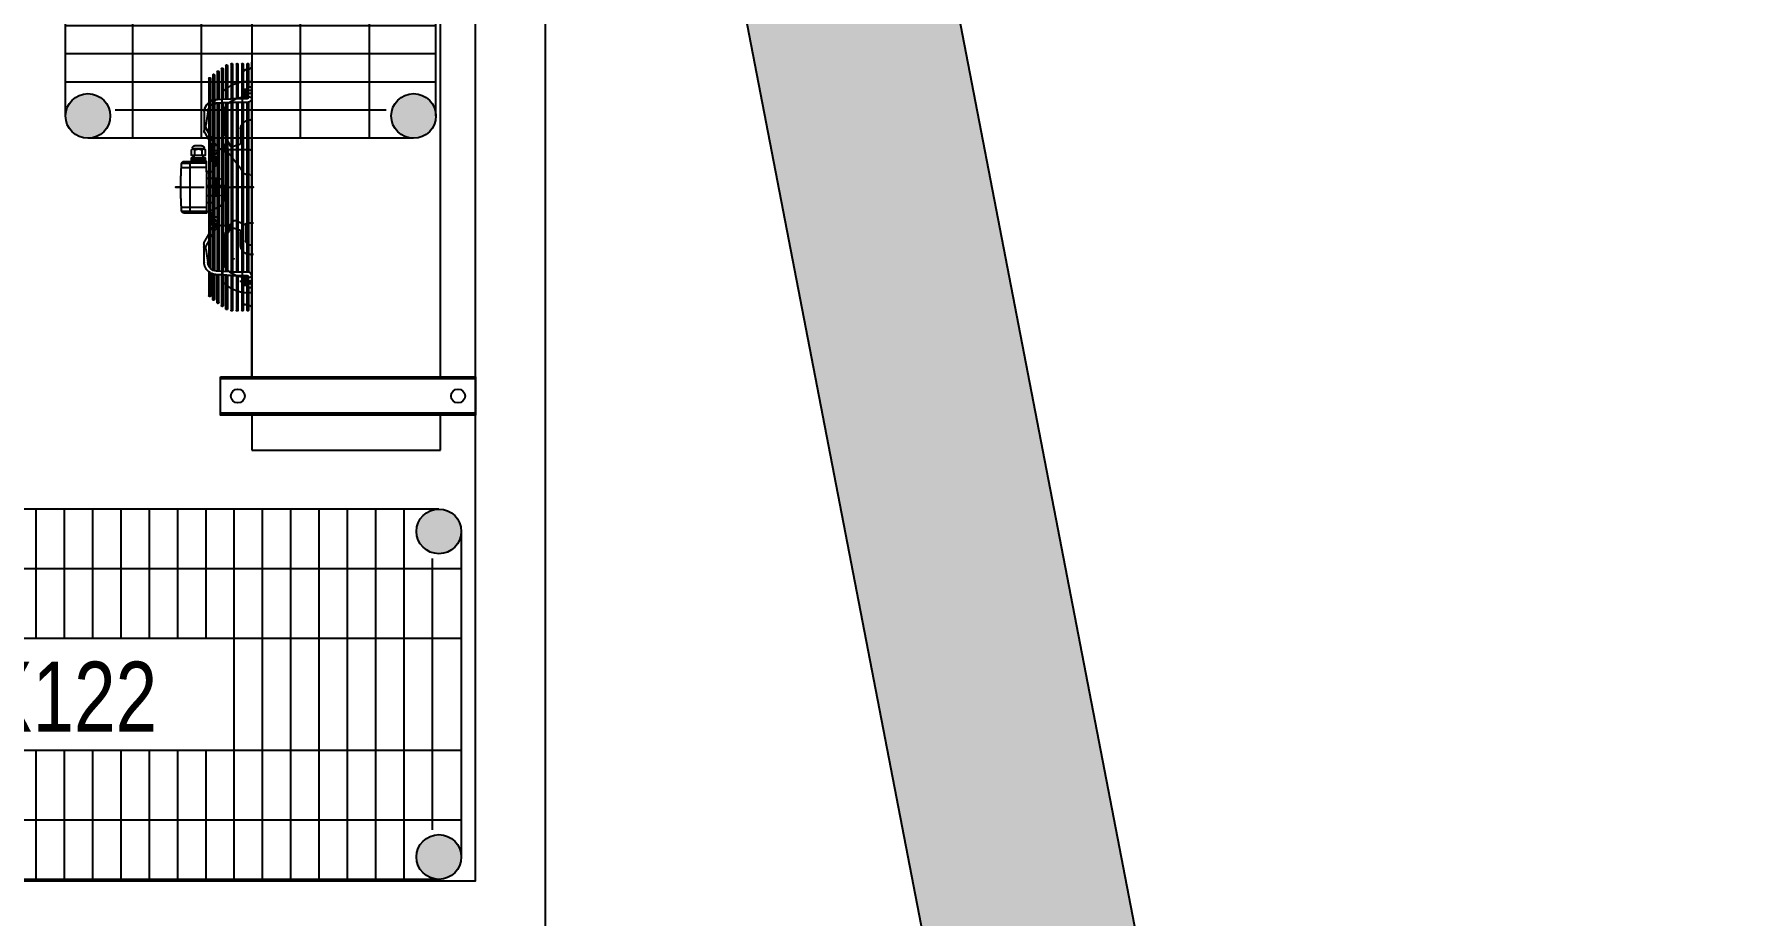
# Model space of a CAD drawing. Header units: millimetres. Extents: x -29311 to -3405, y 28913 to 42880.
# Drawn here: x -23422.9 to -23177.3, y 40024.5 to 40150.7 of the extents above; entities that cross this region are included whole.
import ezdxf

# ---------------------------------------------------------------- set-up
doc = ezdxf.new("R2010")
doc.units = ezdxf.units.MM
for name, color, linetype in [('A-BA', 1, 'Continuous'), ('Kıtc-002 Çizgi', 7, 'Continuous'), ('Kıtc-034 Soğuk Oda', 1, 'Continuous')]:
    doc.layers.add(name, color=color, linetype=linetype)
for name, color, linetype, lineweight in [('continious2', 253, 'Continuous', 25), ('s-depo', 140, 'Continuous', 25), ('tarama-betonarme', 252, 'Continuous', 13)]:
    doc.layers.add(name, color=color, linetype=linetype, lineweight=lineweight)
doc.styles.add('style1', font='turkce.shx', dxfattribs={"height": 100})

# ---------------------------------------------------------------- blocks, each defined once
blk = doc.blocks.new('A$C50763B7D')
at = {"layer": 'Kıtc-034 Soğuk Oda'}
for p, q in [((109.81, 42.91), (109.81, 6.41)), ((114.69, 42.91), (114.69, 6.41)), ((109.5, 37.91), (10.5, 37.91)), ((120, 37.91), (115, 37.91)), ((120, 37.91), (115, 37.91)), ((120, 10.91), (120, 37.91)), ((10.5, 10.91), (109.5, 10.91)), ((64.77, 10.43), (68.13, 10.43)), ((64.77, 10.21), (68.25, 10.21)), ((68.9, 10.24), (68.9, 10.91)), ((69.55, 10.21), (69.71, 10.21)), ((69.71, 10.24), (69.71, 7.96)), ((70.2, 10.43), (94.52, 10.43)), ((70.21, 10.21), (94.49, 10.21)), ((70.23, 10.24), (70.23, 7.98)), ((80.53, 10.07), (80.55, 10.03)), ((87.17, 8.72), (87.76, 10.03)), ((94.49, 7.98), (94.49, 10.24)), ((95.01, 7.96), (95.01, 10.24)), ((95.01, 10.21), (95.18, 10.21)), ((95.15, 10.91), (96.46, 10.91)), ((95.48, 10.39), (95.48, 10.24)), ((96.1, 9.77), (96.1, 10.09)), ((109.5, 10.91), (99.84, 10.91)), ((115, 10.91), (120, 10.91)), ((64.77, 9.67), (69.71, 9.67)), ((64.77, 9.45), (69.71, 9.45)), ((64.77, 8.91), (69.71, 8.91)), ((64.77, 8.69), (69.71, 8.69)), ((64.77, 7.93), (69.71, 7.93)), ((64.98, 7.42), (69.74, 7.42)), ((69.83, 5.81), (69.72, 7.75)), ((70.23, 9.67), (94.49, 9.67)), ((70.23, 9.45), (94.49, 9.45)), ((70.23, 8.91), (94.49, 8.91)), ((70.23, 8.69), (94.49, 8.69)), ((70.23, 8.15), (94.49, 8.15)), ((70.23, 7.93), (94.49, 7.93)), ((70.26, 7.42), (94.46, 7.42)), ((74.03, 9.29), (75.97, 9.29)), ((76.53, 7.91), (75.33, 7.28)), ((76.26, 9.17), (76.6, 8.07)), ((77.84, 7.54), (87.76, 7.54)), ((87.4, 8.05), (89.16, 7.11)), ((87.76, 7.84), (89.11, 7.02)), ((90.7, 9.29), (88.76, 9.29)), ((94.48, 7.77), (94.37, 5.85)), ((95.83, 9.2), (95.83, 9.72)), ((64.98, 7.19), (69.75, 7.19)), ((65.41, 6.57), (69.79, 6.57)), ((65.85, 6.17), (69.81, 6.17)), ((65.85, 5.95), (69.83, 5.95)), ((66.29, 5.54), (94.32, 5.54)), ((66.29, 5.32), (94.23, 5.32)), ((66.81, 4.99), (93.99, 4.99)), ((70.27, 7.19), (94.45, 7.19)), ((70.29, 6.79), (94.43, 6.79)), ((70.31, 6.57), (94.41, 6.57)), ((70.33, 6.17), (94.39, 6.17)), ((70.34, 5.95), (94.38, 5.95)), ((74.55, 7.11), (71.07, 7.11)), ((74.6, 4.16), (76.53, 5.28)), ((77.03, 7.17), (76.89, 7.17)), ((76.89, 6.85), (76.89, 6.51)), ((77.6, 5.72), (77.16, 6.12)), ((78.08, 6.17), (78.08, 4.7)), ((78.24, 6.13), (78.24, 5.4)), ((78.29, 5.14), (78.5, 5.14)), ((78.31, 6.2), (78.9, 6.2)), ((78.97, 6.13), (78.97, 5.4)), ((81.11, 5.4), (81.11, 4.44)), ((84.58, 5.4), (86.17, 5.4)), ((86.23, 5.14), (86.44, 5.14)), ((86.44, 5.14), (86.44, 4.84)), ((86.44, 5.14), (86.87, 5.14)), ((86.65, 6.17), (86.65, 4.7)), ((87.57, 6.12), (87.13, 5.72)), ((87.84, 5.32), (87.32, 5.32)), ((87.6, 6.12), (87.6, 5.84)), ((93.65, 7.11), (90.18, 7.11)), ((66.81, 4.77), (93.69, 4.77)), ((71.56, 4.61), (73.49, 4.33)), ((76.74, 4.06), (76.89, 4.06)), ((77.04, 3.77), (77.78, 3.77)), ((78.15, 3.99), (77.78, 3.99)), ((78.15, 3.92), (77.78, 3.92)), ((78.15, 2.51), (77.78, 2.51)), ((91.23, 4.33), (93.16, 4.61)), ((76.74, 2.4), (76.89, 2.4)), ((86.06, 2.07), (78.67, 2.07)), ((78.94, 0.94), (78.94, 2)), ((79.53, 0.89), (79.53, 2)), ((85.2, 0.89), (85.2, 2)), ((85.79, 0.94), (85.79, 2))]:
    blk.add_line(p, q, dxfattribs=at)
for points in [[(109.5, 6.41), (109.5, 42.91), (115, 42.91), (115, 6.41)], [(96.46, 10.39), (96.49, 10.39), (96.49, 10.24), (96.18, 10.24), (95.48, 10.24), (95.15, 10.24), (95.15, 10.39), (95.48, 10.39), (96.18, 10.39), (96.18, 10.24)], [(70.35, 5.85), (70.24, 7.77)], [(73.96, 4.37), (76.39, 5.77)], [(77.41, 5.32), (76.48, 5.32)], [(86.23, 5.14), (86.23, 4.84), (86.44, 4.84), (86.87, 4.84), (86.87, 5.14), (87.08, 5.14), (87.21, 5.14), (87.21, 5.21), (86.17, 5.21), (86.1, 5.21), (86.1, 5.14)], [(77.04, 2.23), (77.78, 2.23), (77.78, 4.28), (77.04, 4.28), (76.91, 4.13), (76.89, 4.1), (76.89, 2.4), (76.91, 2.38)]]:
    blk.add_lwpolyline(points, close=True, dxfattribs=at)
for points in [[(64.84, 10.91), (97.84, 10.91), (96.04, 10.91), (96.04, 10.76), (96.04, 10.24)], [(69.25, 10.39), (69.25, 10.24), (68.55, 10.24), (68.24, 10.24), (68.24, 10.39), (68.27, 10.39), (68.55, 10.39)], [(68.55, 10.24), (68.55, 10.39), (69.25, 10.39), (69.57, 10.39), (69.57, 10.24), (69.25, 10.24)], [(82.36, 4.44), (82.36, 11.13), (82.36, 7.87)], [(95.83, 10.91), (95.83, 10.24), (95.83, 10.55)], [(96.48, 10.21), (97.84, 10.21), (99.27, 10.21), (99.95, 10.21)], [(96.6, 10.43), (97.84, 10.43), (99.27, 10.43), (99.95, 10.43)], [(68.34, 9.77), (68.34, 9.77), (68.42, 9.72), (69.37, 9.72), (69.45, 9.77), (69.45, 9.77)], [(76.15, 6.85), (76.89, 7.28), (76.89, 7.54), (76.97, 7.54), (77.45, 7.54)], [(95.01, 9.67), (97.84, 9.67), (99.27, 9.67), (99.95, 9.67)], [(95.01, 9.45), (97.97, 9.45), (99.15, 9.45), (99.96, 9.45)], [(95.01, 8.91), (97.97, 8.91), (99.15, 8.91), (99.96, 8.91)], [(95.01, 8.69), (97.97, 8.69), (99.15, 8.69), (99.96, 8.69)], [(95.01, 7.93), (97.89, 7.93), (99.22, 7.93), (99.96, 7.93)], [(76.69, 6.66), (76.69, 6.66), (76.59, 6.77)], [(76.89, 7.28), (76.89, 7.17), (76.89, 7.05)], [(78.56, 5.32), (77.41, 5.32), (77.41, 5.21), (77.52, 5.21), (78.56, 5.21), (78.63, 5.21), (78.63, 5.14), (78.5, 5.14), (78.5, 4.84), (78.29, 4.84), (77.86, 4.84), (77.65, 4.84), (77.65, 5.14), (77.52, 5.14), (77.52, 5.21)], [(77.65, 5.14), (77.86, 5.14), (77.86, 4.84)], [(77.86, 5.14), (78.29, 5.14), (78.29, 4.84)], [(80.15, 5.4), (81.11, 5.4), (83.62, 5.4), (83.62, 4.44)], [(81.29, 6.17), (81.29, 5.84), (83.44, 5.84)], [(83.62, 5.4), (84.58, 5.4), (84.58, 4.44)], [(87.53, 5.4), (86.17, 5.4), (86.17, 5.32)], [(87.21, 5.21), (87.32, 5.21), (87.32, 5.32), (86.17, 5.32), (86.17, 5.21)], [(86.87, 4.84), (87.08, 4.84), (87.08, 5.14)], [(87.84, 5.84), (87.6, 5.84), (87.6, 5.47)], [(98.88, 6.17), (97.96, 6.17), (94.91, 6.17)], [(94.93, 6.57), (97.89, 6.57), (99.22, 6.57), (99.32, 6.57)], [(76.45, 3.77), (76.45, 3.59), (76.45, 2.88), (76.45, 2.7)], [(77.78, 2.59), (78.15, 2.59), (78.15, 2.7), (78.15, 2.83), (78.15, 2.88)], [(78.15, 2.83), (78.15, 4.06), (78.15, 4.24), (78.52, 4.24), (78.52, 4.18), (78.67, 4.18), (78.67, 4.06), (78.67, 3.97)], [(78.67, 4.06), (78.67, 2.88), (78.67, 2.33), (78.52, 2.33), (78.52, 2.88), (78.52, 4.06), (78.52, 4.18), (78.33, 4.18), (78.33, 4.06), (78.33, 2.88), (78.33, 2.33), (78.52, 2.33), (78.52, 2.27), (78.15, 2.27), (78.15, 2.51), (78.15, 2.59)], [(80.15, 4.44), (78.89, 4.44), (78.67, 4.44), (78.67, 4.18)], [(78.94, 4.36), (78.94, 4.06), (78.94, 2.88), (78.94, 2.14)], [(79.53, 4.36), (79.53, 4.06), (79.53, 2.88), (79.53, 2.14)], [(82.36, 0.74), (82.36, 0.74), (82.36, 0), (82.36, 2.88), (82.36, 4.06)], [(85.2, 2.14), (85.2, 2.88), (85.2, 4.06), (85.2, 4.36)], [(85.79, 2.14), (85.79, 2.88), (85.79, 4.06), (85.79, 4.36)], [(94.48, 4.77), (97.39, 4.77), (97.92, 4.77)]]:
    blk.add_lwpolyline(points, dxfattribs=at)
for centre in [(112.25, 40.41), (112.25, 8.91)]:
    blk.add_circle(centre, 1, dxfattribs=at)
at = {"layer": 'Kıtc-034 Soğuk Oda', "extrusion": (0, 0, -1)}
for centre, major_axis, start_param, end_param in [((64.76, 10.32), (0.0784, 0.0784), 2.28207, 5.615726), ((71.43, 10.15), (2.98, 2.98), 3.92838, 4.108501), ((71.43, 10.16), (-2.98, 2.98), 5.227591, 5.496398), ((68.9, 10.88), (0.588, 0.588), 2.016358, 2.696031), ((73.49, 10.15), (-2.87, 2.87), 5.521224, 5.686505), ((69.57, 10.24), (0.105, 0.105), -0.785398, 0.785398), ((74.3, 10.77), (1.13, 1.13), 3.948976, 4.010228), ((74.31, 10.77), (1.14, 1.14), 3.870027, 3.949132), ((74.31, 10.77), (1.14, 1.14), 3.790829, 3.869934), ((74.3, 10.77), (-1.13, 1.13), 5.282246, 5.361781), ((74.3, 10.77), (1.13, 1.13), 3.631825, 3.711355), ((74.27, 10.76), (1.11, 1.11), 3.55119, 3.631986), ((74.27, 10.76), (1.11, 1.11), 3.470306, 3.551091), ((74.22, 10.74), (-1.07, 1.07), 4.958464, 5.041272), ((74.22, 10.74), (-1.07, 1.07), 4.875566, 4.958358), ((74.16, 10.7), (1.02, 1.02), 3.219535, 3.304955), ((80.73, 9.73), (0.246, 0.246), 4.136819, 4.974188), ((80.98, 10.33), (0.366, 0.366), 3.403392, 4.565502), ((83.82, 8.23), (-2.87, 2.87), 6.136299, 6.220702), ((90.48, 10.89), (-2.14, 2.14), 5.234627, 5.576836), ((89.98, 10.52), (0.345, 0.345), 2.28971, 2.356167), ((89.98, 10.53), (0.349, 0.349), 2.223781, 2.289656), ((89.98, 10.55), (-0.367, 0.367), 3.667791, 3.795034), ((89.98, 10.55), (-0.367, 0.367), 3.540012, 3.667402), ((89.94, 10.63), (0.428, 0.428), 1.855236, 1.969777), ((89.94, 10.63), (-0.427, 0.427), 3.31102, 3.425748), ((89.86, 10.75), (-0.526, 0.526), 3.211862, 3.311404), ((89.73, 10.87), (0.653, 0.653), 1.36938, 1.455395), ((89.56, 10.98), (-0.799, 0.799), 2.865237, 2.940337), ((89.56, 10.98), (-0.798, 0.798), 2.790005, 2.865158), ((89.38, 11.07), (0.943, 0.943), 1.152122, 1.21932), ((89.38, 11.07), (-0.942, 0.942), 2.655634, 2.722861), ((89.21, 11.12), (-1.07, 1.07), 2.593806, 2.655716), ((89.21, 11.12), (1.07, 1.07), 0.961039, 1.022965), ((89.09, 11.14), (1.15, 1.15), 0.92968, 0.961107), ((90.57, 10.7), (1.02, 1.02), 1.407434, 1.492854), ((90.51, 10.74), (-1.07, 1.07), 2.895624, 2.978416), ((90.46, 10.76), (-1.11, 1.11), 2.6512, 2.731996), ((90.43, 10.77), (-1.13, 1.13), 2.57183, 2.65136), ((90.46, 10.78), (1.11, 1.11), 0.560797, 0.604414), ((90.43, 10.77), (-1.13, 1.13), 2.492201, 2.571736), ((90.43, 10.77), (-1.13, 1.13), 2.17505, 2.254579), ((90.41, 10.77), (-1.14, 1.14), 2.413251, 2.492356), ((90.43, 10.77), (-1.13, 1.13), 2.254674, 2.334209), ((90.41, 10.77), (1.14, 1.14), 0.763257, 0.842362), ((95.15, 10.24), (-0.471, 0.471), 5.497787, 7.068583), ((95.15, 10.24), (-0.105, 0.105), 5.497787, 7.068583), ((91.23, 10.16), (-2.87, 2.87), 2.424874, 2.632429), ((91.23, 10.15), (2.87, 2.87), 0.596681, 0.761961), ((95.83, 10.88), (0.588, 0.588), 2.016358, 2.696031), ((96.24, 10.27), (-0.16, 0.16), 3.26588, 4.588102), ((93.3, 10.27), (2.98, 2.98), 0.786787, 1.055595), ((93.3, 10.25), (2.98, 2.98), 0.629818, 0.784009), ((99.97, 10.32), (-0.0784, 0.0784), 0.667459, 4.001115), ((99.97, 10.32), (-0.0784, 0.0784), 0.667459, 4.001115), ((64.77, 9.56), (0.0784, 0.0784), 2.332894, 5.499349), ((64.77, 8.8), (0.0784, 0.0784), 2.356194, 5.491932), ((64.98, 7.3), (0.0784, 0.0784), 2.356194, 5.488886), ((72.1, 10.35), (-3.47, 3.47), 4.983572, 5.225693), ((73.35, 11.06), (4.49, 4.49), 3.207953, 3.412361), ((68.9, 10.56), (0.588, 0.588), 2.016358, 2.696031), ((73.49, 10.16), (-2.87, 2.87), 5.221553, 5.413941), ((73.44, 10.12), (2.83, 2.83), 3.370857, 3.65722), ((73.41, 7.96), (-2.61, 2.61), 5.441178, 5.497787), ((72.43, 9.46), (1.97, 1.97), 2.978844, 3.377803), ((73.93, 7.98), (2.61, 2.61), 3.870567, 3.926991), ((74.16, 10.7), (1.02, 1.02), 3.134018, 3.219418), ((74.11, 10.64), (-0.967, 0.967), 4.616626, 4.705019), ((74.11, 10.65), (-0.968, 0.968), 4.528126, 4.616496), ((74.07, 10.59), (0.921, 0.921), 2.86617, 2.957557), ((74.07, 10.59), (-0.921, 0.921), 4.345459, 4.436822), ((74.05, 10.54), (-0.883, 0.883), 4.251721, 4.345708), ((74.05, 10.54), (-0.884, 0.884), 4.157598, 4.251565), ((74.04, 10.51), (0.859, 0.859), 2.491304, 2.587069), ((74.04, 10.51), (0.859, 0.859), 2.395385, 2.491139), ((74.04, 10.51), (-0.858, 0.858), 3.952882, 3.966324), ((74.04, 10.5), (-0.855, 0.855), 3.939409, 3.952881), ((75.97, 8.74), (0.393, 0.393), -0.785569, -0.696436), ((75.97, 8.77), (0.37, 0.37), -0.6968, -0.603944), ((75.98, 8.83), (-0.327, 0.327), 0.966415, 1.067225), ((76.15, 9.13), (-0.0806, 0.0806), 1.682012, 1.938797), ((76.42, 8.13), (-0.172, 0.172), 3.277271, 3.446371), ((76.46, 8.07), (0.12, 0.12), 1.492676, 1.707939), ((76.5, 8.03), (-0.0831, 0.0831), 2.789433, 3.064318), ((76.52, 8.02), (-0.0699, 0.0699), 1.793315, 2.101643), ((97.47, -15.42), (21.54, 21.54), -1.520739, -1.502463), ((97.47, -15.42), (-21.54, 21.54), 0.068333, 0.190136), ((97.47, -15.42), (21.36, 21.36), -1.509801, -1.49258), ((88.23, 8.03), (0.0831, 0.0831), 3.218868, 3.493753), ((88.27, 8.07), (-0.12, 0.12), 4.575246, 4.790509), ((88.31, 8.13), (0.172, 0.172), 2.836814, 3.005914), ((88.58, 9.13), (0.0806, 0.0806), 4.344388, 4.601173), ((88.69, 8.98), (0.212, 0.212), -1.314397, -1.17995), ((88.72, 8.91), (-0.272, 0.272), 0.390073, 0.504141), ((88.75, 8.83), (-0.327, 0.327), 0.503572, 0.604381), ((88.76, 8.77), (-0.37, 0.37), 0.603944, 0.6968), ((88.76, 8.74), (-0.393, 0.393), 0.696436, 0.785569), ((90.68, 10.5), (0.855, 0.855), 2.330304, 2.343777), ((90.68, 10.51), (0.858, 0.858), 2.316861, 2.330304), ((90.68, 10.51), (0.859, 0.859), 2.22125, 2.317004), ((90.68, 10.51), (-0.859, 0.859), 3.696116, 3.791881), ((90.68, 10.54), (0.884, 0.884), 2.03162, 2.125588), ((90.68, 10.54), (0.883, 0.883), 1.937478, 2.031464), ((90.65, 10.59), (-0.921, 0.921), 3.417159, 3.508523), ((90.65, 10.59), (-0.921, 0.921), 3.325628, 3.417016), ((90.62, 10.65), (-0.968, 0.968), 3.237486, 3.325855), ((90.62, 10.64), (-0.967, 0.967), 3.148963, 3.237356), ((90.57, 10.7), (-1.02, 1.02), 3.063768, 3.149167), ((92.61, 8.38), (0.0185, 0.0185), 1.908335, 2.147272), ((92.29, 9.46), (1.97, 1.97), 1.334586, 1.733545), ((90.79, 7.98), (2.61, 2.61), 0.785398, 0.841822), ((91.28, 10.12), (-2.83, 2.83), 2.625965, 2.912328), ((91.31, 7.96), (-2.61, 2.61), 2.356194, 2.412803), ((91.37, 11.17), (4.49, 4.49), 1.300028, 1.504436), ((92.63, 10.46), (-3.47, 3.47), 2.628289, 2.870409), ((99.96, 9.56), (-0.0784, 0.0784), 0.783836, 3.950291), ((99.96, 9.56), (-0.0784, 0.0784), 0.783836, 3.950291), ((99.96, 8.8), (-0.0784, 0.0784), 0.791253, 3.926991), ((65.85, 6.06), (0.0784, 0.0784), 2.356194, 5.4852), ((66.29, 5.43), (-0.0784, 0.0784), 3.926991, 7.059683), ((66.81, 4.88), (0.0784, 0.0784), 2.356194, 5.488886), ((68.88, 7.15), (0.291, 0.291), 2.976831, 3.204299), ((69.01, 7.32), (-0.438, 0.438), 4.376802, 4.549659), ((69.12, 7.55), (-0.618, 0.618), 4.2409, 4.378345), ((69.2, 7.79), (-0.8, 0.8), 4.126239, 4.241941), ((69.24, 8), (-0.949, 0.949), 4.023733, 4.126968), ((69.25, 8.12), (1.03, 1.03), 2.355937, 2.4535), ((71.67, 5.93), (1.31, 1.31), 3.863573, 3.961121), ((71.02, 7.46), (-0.247, 0.247), 4.246511, 4.382716), ((71.05, 7.55), (-0.311, 0.311), 4.130748, 4.247402), ((71.06, 7.62), (0.363, 0.363), 2.455386, 2.560603), ((71.07, 7.66), (0.392, 0.392), 2.355954, 2.455906), ((74.55, 9.19), (1.47, 1.47), 2.252156, 2.356467), ((74.57, 9.02), (1.35, 1.35), 2.142449, 2.252751), ((74.63, 8.73), (1.14, 1.14), 2.019794, 2.143207), ((74.75, 8.39), (-0.887, 0.887), 3.445587, 3.591648), ((97.47, -15.42), (21.54, 21.54), -1.540426, -1.526856), ((97.47, -15.42), (-21.44, 21.44), 0.03037, 0.039464), ((97.47, -15.42), (21.54, 21.54), -1.526856, -1.520739), ((97.47, -15.42), (21.44, 21.44), -1.531333, -1.518473), ((77.21, 7.48), (0.261, 0.261), 1.631792, 1.756742), ((78.39, 6.51), (-0.784, 0.784), 4.148479, 4.712389), ((78.31, 6.13), (0.0523, 0.0523), 3.926991, 5.497787), ((78.67, 5.8), (0.145, 0.145), 4.05082, 4.1132), ((78.67, 5.8), (0.145, 0.145), 3.988386, 4.050774), ((78.67, 5.8), (-0.148, 0.148), 5.497809, 5.559256), ((78.67, 5.8), (-0.148, 0.148), 5.436318, 5.497765), ((78.67, 5.8), (-0.145, 0.145), 5.374004, 5.436392), ((78.67, 5.8), (-0.145, 0.145), 5.311578, 5.373958), ((78.64, 5.81), (-0.121, 0.121), 5.814379, 5.884605), ((78.65, 5.8), (-0.135, 0.135), 5.74923, 5.814474), ((78.65, 5.8), (0.135, 0.135), 4.11312, 4.178381), ((78.65, 5.8), (-0.135, 0.135), 5.246397, 5.311658), ((78.65, 5.8), (0.135, 0.135), 3.610304, 3.675548), ((78.64, 5.79), (0.121, 0.121), 3.540173, 3.610399), ((78.64, 5.79), (0.121, 0.121), 3.469912, 3.540108), ((78.6, 5.77), (-0.088, 0.088), 4.798861, 4.885993), ((78.6, 5.83), (-0.0881, 0.0881), 6.196838, 6.283889), ((78.6, 5.77), (-0.0881, 0.0881), 4.711685, 4.798736), ((78.57, 5.86), (0.0616, 0.0616), -1.373074, -1.26208), ((78.57, 5.74), (0.0616, 0.0616), 2.832876, 2.94387), ((78.57, 5.86), (-0.0617, 0.0617), 0.308973, 0.419829), ((78.57, 5.74), (0.0617, 0.0617), 2.721763, 2.832619), ((78.57, 5.87), (0.0544, 0.0544), -1.151459, -1.030649), ((78.57, 5.73), (0.0544, 0.0544), 2.601445, 2.722255), ((78.57, 5.87), (-0.0545, 0.0545), 0.540479, 0.661187), ((78.57, 5.73), (-0.0545, 0.0545), 4.051202, 4.17191), ((78.57, 5.87), (0.052, 0.052), -0.910198, -0.785581), ((78.57, 5.73), (0.052, 0.052), 2.356377, 2.480994), ((78.57, 5.87), (-0.052, 0.052), 0.785581, 0.910198), ((78.57, 5.73), (-0.052, 0.052), 3.802191, 3.926808), ((78.57, 5.87), (-0.0545, 0.0545), 0.909609, 1.030317), ((78.57, 5.73), (0.0545, 0.0545), 2.111276, 2.231984), ((78.57, 5.87), (-0.0544, 0.0544), 1.030649, 1.151459), ((78.56, 5.86), (0.0617, 0.0617), -0.419829, -0.308973), ((78.57, 5.73), (0.0544, 0.0544), 1.990134, 2.110944), ((78.56, 5.74), (-0.0617, 0.0617), 3.450566, 3.561422), ((78.56, 5.86), (-0.0616, 0.0616), 1.26208, 1.373074), ((78.56, 5.74), (0.0616, 0.0616), 1.768519, 1.879513), ((78.55, 5.85), (-0.0732, 0.0732), 1.372713, 1.471378), ((78.55, 5.75), (0.0732, 0.0732), 1.670215, 1.768879), ((78.55, 5.85), (0.0731, 0.0731), -0.099237, -0.000455), ((78.54, 5.83), (0.0881, 0.0881), -0.000704, 0.086347), ((78.54, 5.83), (0.088, 0.088), 0.086472, 0.173604), ((78.54, 5.77), (0.088, 0.088), 1.397192, 1.484325), ((78.52, 5.78), (-0.105, 0.105), 2.890724, 2.968161), ((78.5, 5.81), (0.121, 0.121), 0.328319, 0.398515), ((78.5, 5.79), (0.121, 0.121), 1.172281, 1.242477), ((78.52, 5.78), (-0.105, 0.105), 2.81315, 2.890637), ((78.5, 5.81), (-0.121, 0.121), 1.969377, 2.039603), ((78.48, 5.8), (0.135, 0.135), 0.468711, 0.533956), ((78.48, 5.8), (-0.135, 0.135), 2.607637, 2.672882), ((78.5, 5.79), (-0.121, 0.121), 2.672786, 2.743012), ((78.48, 5.8), (0.135, 0.135), 0.534008, 0.599269), ((78.47, 5.8), (-0.145, 0.145), 2.169985, 2.232365), ((78.47, 5.8), (-0.145, 0.145), 2.232411, 2.294799), ((78.46, 5.8), (-0.148, 0.148), 2.294726, 2.356173), ((78.46, 5.8), (0.148, 0.148), 0.78542, 0.846867), ((78.47, 5.8), (0.145, 0.145), 0.846794, 0.909182), ((78.47, 5.8), (0.145, 0.145), 0.909227, 0.971608), ((78.48, 5.8), (0.135, 0.135), 0.971527, 1.036789), ((78.9, 6.13), (-0.0523, 0.0523), 0.785398, 2.356194), ((80.66, 7.02), (-1.33, 1.33), 4.483365, 4.963871), ((81.18, 6.17), (-0.0784, 0.0784), 5.887583, 8.249584), ((83.55, 6.17), (-0.0784, 0.0784), 5.887583, 8.249584), ((70.56, -1.01), (11.55, 11.55), 0.351241, 0.445856), ((86.34, 6.51), (0.784, 0.784), 1.570796, 2.134707), ((87.53, 5.47), (0.0523, 0.0523), 0.785398, 2.356194), ((87.84, 3.99), (1.31, 1.31), -0.785398, -0.513045), ((87.84, 3.99), (0.941, 0.941), -0.785398, -0.513045), ((90.1, 8.73), (-1.14, 1.14), 4.139979, 4.263391), ((90.16, 9.02), (-1.35, 1.35), 4.030434, 4.140737), ((90.18, 9.19), (-1.47, 1.47), 3.926718, 4.031029), ((93.05, 5.93), (0.941, 0.941), 0.846576, 2.268928), ((93.65, 7.66), (-0.392, 0.392), 3.827279, 3.927231), ((93.66, 7.62), (0.363, 0.363), 2.151786, 2.257003), ((93.67, 7.55), (-0.311, 0.311), 3.606579, 3.723234), ((93.7, 7.46), (-0.247, 0.247), 3.471266, 3.607471), ((93.74, 7.38), (0.182, 0.182), 1.734588, 1.901722), ((93.79, 7.32), (-0.126, 0.126), 3.093739, 3.30695), ((93.05, 5.93), (-0.941, 0.941), 2.408818, 2.417373), ((93.05, 5.93), (-1.31, 1.31), 2.322064, 2.419613), ((95.47, 8.23), (-1.03, 1.03), 3.829685, 3.927249), ((95.49, 8.11), (0.949, 0.949), 2.156218, 2.259453), ((95.53, 7.9), (0.8, 0.8), 2.041244, 2.156946), ((95.61, 7.66), (0.618, 0.618), 1.90484, 2.042285), ((99.31, 6.68), (0.0784, 0.0784), -0.794299, 2.356194), ((73.61, 5.66), (-0.941, 0.941), 3.65795, 4.014257), ((76.74, 3.77), (0.209, 0.209), 3.926991, 5.497787), ((76.74, 2.7), (-0.209, 0.209), 3.926991, 5.497787), ((77.19, 2.49), (-0.209, 0.209), 5.137449, 6.544985), ((77.19, 4.02), (0.209, 0.209), 4.06882, 4.287329), ((70.56, -1.01), (11.55, 11.55), 0.463068, 0.469953)]:
    blk.add_ellipse(centre, major_axis=major_axis, ratio=1, start_param=start_param, end_param=end_param, dxfattribs=at)
at = {"layer": 'Kıtc-034 Soğuk Oda'}
for points, weights, knots in [([(99.84, 10.91), (82.34, 10.91), (64.84, 10.91), (65.15, 10.91), (65.36, 10.69), (65.58, 10.47), (65.58, 10.17), (65.58, 9.85), (65.58, 9.54), (82.36, 9.54), (99.15, 9.54), (99.15, 9.85), (99.15, 10.17), (99.15, 10.47), (99.37, 10.69), (99.58, 10.91), (99.89, 10.91), (99.58, 10.91), (99.27, 10.91), (98.56, 10.91), (97.84, 10.91)], [1, 1, 1, 0.923879532511, 1, 0.923879532511, 1, 1, 1, 1, 1, 1, 1, 0.923879532509, 1, 0.923879532509, 1, 1, 1, 1, 1], [0, 0, 0, 1, 1, 1.785398, 1.785398, 2.570796, 2.570796, 3.570796, 3.570796, 4.570796, 4.570796, 5.570796, 5.570796, 6.356194, 6.356194, 7.141593, 7.141593, 8.141593, 8.141593, 9.141593, 9.141593, 9.141593]), ([(68.27, 10.91), (68.53, 10.91), (68.53, 10.65), (68.53, 10.39), (68.27, 10.39), (68.01, 10.39), (68.01, 10.65), (68.01, 10.91), (68.27, 10.91), (68.92, 10.91), (69.57, 10.91), (70.23, 10.91), (70.23, 10.24)], [1, 0.707106781187, 1, 0.707106781187, 1, 0.707106781187, 1, 0.707106781187, 1, 1, 1, 0.707106781188, 1], [0, 0, 0, 1.570796, 1.570796, 3.141593, 3.141593, 4.712389, 4.712389, 6.283185, 6.283185, 7.283185, 7.283185, 8.853982, 8.853982, 8.853982]), ([(68.34, 10.09), (68.28, 10.17), (68.22, 10.24), (68.9, 10.24), (69.57, 10.24), (69.51, 10.17), (69.45, 10.09), (69.31, 9.99), (69.17, 10.09), (69.17, 9.93), (69.17, 9.77), (69.31, 9.66), (69.45, 9.77), (69.45, 9.93), (69.45, 10.09)], [1, 1, 1, 1, 1, 1, 1, 0.789310470487, 1, 1, 1, 0.789310470464, 1, 1, 1], [0, 0, 0, 1, 1, 2, 2, 3, 3, 4.322222, 4.322222, 5.322222, 5.322222, 6.644445, 6.644445, 7.644445, 7.644445, 7.644445]), ([(68.62, 10.09), (68.48, 9.99), (68.34, 10.09), (68.34, 9.93), (68.34, 9.77), (68.48, 9.66), (68.62, 9.77), (68.62, 9.93), (68.62, 10.09)], [1, 0.789310470487, 1, 1, 1, 0.789310470464, 1, 1, 1], [0, 0, 0, 1.322222, 1.322222, 2.322222, 2.322222, 3.644445, 3.644445, 4.644445, 4.644445, 4.644445]), ([(76.97, 7.54), (76.97, 8.96), (76.97, 10.38), (76.97, 10.65), (77.05, 10.91)], [1, 1, 1, 0.986361221501, 1], [0, 0, 0, 1, 1, 1.330695, 1.330695, 1.330695]), ([(87.6, 9.98), (87.67, 10.03), (87.76, 10.03), (88.87, 10.03), (89.98, 10.03)], [1, 0.957755338239, 1, 1, 1], [0, 0, 0, 0.583407, 0.583407, 1.583407, 1.583407, 1.583407]), ([(90.46, 10.3), (90.43, 10.26), (90.41, 10.24), (90.38, 10.21), (90.35, 10.18)], [1, 0.999077269597, 1, 0.998758065832, 1], [0, 0, 0, 0.0859243, 0.0859243, 0.1856114, 0.1856114, 0.1856114]), ([(91.92, 10.19), (91.89, 10.13), (91.86, 10.07), (91.84, 10.02), (91.81, 9.96)], [1, 0.999184332451, 1, 0.999142983122, 1], [0, 0, 0, 0.0807851, 0.0807851, 0.1635928, 0.1635928, 0.1635928]), ([(95.55, 9.77), (95.55, 9.93), (95.55, 10.09), (95.41, 9.99), (95.27, 10.09), (95.27, 9.93), (95.27, 9.77), (95.27, 9.77), (95.27, 9.77), (95.31, 9.75), (95.35, 9.72), (95.83, 9.72), (96.3, 9.72), (96.34, 9.75), (96.38, 9.77), (96.38, 9.77), (96.38, 9.77), (96.38, 9.93), (96.38, 10.09), (96.44, 10.17), (96.5, 10.24), (95.83, 10.24), (95.15, 10.24), (95.21, 10.17), (95.27, 10.09)], [1, 1, 1, 0.789310470487, 1, 1, 1, 1, 1, 1, 1, 1, 1, 1, 1, 1, 1, 1, 1, 1, 1, 1, 1, 1, 1], [0, 0, 0, 1, 1, 2.322222, 2.322222, 3.322222, 3.322222, 4.322222, 4.322222, 5.322222, 5.322222, 6.322222, 6.322222, 7.322222, 7.322222, 8.322222, 8.322222, 9.322222, 9.322222, 10.322222, 10.322222, 11.322222, 11.322222, 12.322222, 12.322222, 12.322222]), ([(96.46, 10.39), (96.2, 10.39), (96.2, 10.65), (96.2, 10.91), (96.46, 10.91), (96.71, 10.91), (96.71, 10.65), (96.71, 10.39), (96.46, 10.39)], [1, 0.707106781187, 1, 0.707106781187, 1, 0.707106781187, 1, 0.707106781187, 1], [0, 0, 0, 1.570796, 1.570796, 3.141593, 3.141593, 4.712389, 4.712389, 6.283185, 6.283185, 6.283185]), ([(64.77, 7.93), (64.7, 7.93), (64.67, 7.98), (64.64, 8.04), (64.67, 8.09), (64.7, 8.15), (64.77, 8.15), (67.24, 8.15), (69.71, 8.15)], [1, 0.865282725606, 1, 0.865282725606, 1, 0.865282725606, 1, 1, 1], [0, 0, 0, 1.050164, 1.050164, 2.100329, 2.100329, 3.150493, 3.150493, 4.150493, 4.150493, 4.150493]), ([(76.11, 9.27), (76.13, 9.27), (76.15, 9.26), (76.17, 9.25), (76.19, 9.24)], [1, 0.998373990694, 1, 0.997741350893, 1], [0, 0, 0, 0.1140684, 0.1140684, 0.2485154, 0.2485154, 0.2485154]), ([(76.19, 9.24), (76.2, 9.23), (76.22, 9.22), (76.23, 9.21), (76.24, 9.2)], [1, 0.996625680555, 1, 0.994705790483, 1], [0, 0, 0, 0.1643464, 0.1643464, 0.3702374, 0.3702374, 0.3702374]), ([(76.61, 8.04), (76.62, 8.03), (76.61, 8.01), (76.61, 8), (76.61, 7.98)], [1, 0.985060682259, 1, 0.98638337132, 1], [0, 0, 0, 0.3461406, 0.3461406, 0.6765663, 0.6765663, 0.6765663]), ([(87.84, 6.51), (87.84, 6.84), (87.84, 7.17), (87.84, 7.36), (87.84, 7.54), (87.8, 7.54), (87.76, 7.54), (87.76, 7.69), (87.76, 7.84), (87.58, 7.94), (87.4, 8.05), (86.98, 8.28), (87.17, 8.72)], [1, 1, 1, 1, 1, 1, 1, 1, 1, 1, 1, 0.730774152892, 1], [0, 0, 0, 1, 1, 2, 2, 3, 3, 4, 4, 5, 5, 6.502682, 6.502682, 6.502682]), ([(88.12, 7.98), (88.12, 8), (88.11, 8.01), (88.11, 8.03), (88.12, 8.04)], [1, 0.986383371331, 1, 0.985060682257, 1], [0, 0, 0, 0.3304257, 0.3304257, 0.6765663, 0.6765663, 0.6765663]), ([(88.12, 8.04), (88.12, 8.06), (88.13, 8.07), (88.3, 8.62), (88.47, 9.17)], [1, 0.988140265059, 1, 1, 1], [0, 0, 0, 0.308328, 0.308328, 1.308328, 1.308328, 1.308328]), ([(89.56, 7.21), (89.48, 7.24), (89.39, 7.28), (88.8, 7.59), (88.2, 7.91)], [1, 0.997334462686, 1, 1, 1], [0, 0, 0, 0.146061, 0.146061, 1.146061, 1.146061, 1.146061]), ([(95, 7.75), (94.95, 6.78), (94.89, 5.81), (94.79, 4.23), (93.21, 4.09), (93.12, 4.08), (93.02, 4.06), (91.66, 4.06), (90.3, 4.06), (89.25, 4.67), (88.2, 5.28)], [1, 1, 1, 0.758325483999, 1, 1, 1, 1, 1, 1, 1], [0, 0, 0, 1, 1, 2.420112, 2.420112, 3.420112, 3.420112, 4.420112, 4.420112, 5.420112, 5.420112, 5.420112]), ([(88.49, 9.2), (88.5, 9.21), (88.51, 9.22), (88.52, 9.23), (88.54, 9.24)], [1, 0.994705790542, 1, 0.996625680555, 1], [0, 0, 0, 0.205891, 0.205891, 0.3702374, 0.3702374, 0.3702374]), ([(92.64, 8.36), (92.63, 8.36), (92.63, 8.36), (92.63, 8.36), (92.62, 8.36)], [1, 0.996106431449, 1, 0.994580852901, 1], [0, 0, 0, 0.1765468, 0.1765468, 0.3848552, 0.3848552, 0.3848552]), ([(94.98, 7.42), (95.9, 7.42), (96.82, 7.42), (98.02, 7.42), (99.22, 7.42), (99.49, 7.42), (99.75, 7.42), (99.86, 7.41), (99.86, 7.3), (99.86, 7.19), (99.75, 7.19), (99.49, 7.19), (99.22, 7.19), (98, 7.19), (96.77, 7.19), (95.87, 7.19), (94.97, 7.19)], [1, 1, 1, 1, 1, 1, 1, 0.710246643459, 1, 0.710246643459, 1, 1, 1, 1, 1, 1, 1], [0, 0, 0, 1, 1, 2, 2, 3, 3, 4.561896, 4.561896, 6.123791, 6.123791, 7.123791, 7.123791, 8.123791, 8.123791, 9.123791, 9.123791, 9.123791]), ([(95.01, 8.15), (96.49, 8.15), (97.97, 8.15), (98.56, 8.15), (99.15, 8.15), (99.56, 8.15), (99.96, 8.15), (100.03, 8.15), (100.06, 8.09), (100.09, 8.04), (100.06, 7.98), (100.03, 7.93), (99.96, 7.93)], [1, 1, 1, 1, 1, 1, 1, 0.865282725601, 1, 0.865282725601, 1, 0.865282725601, 1], [0, 0, 0, 1, 1, 2, 2, 3, 3, 4.050164, 4.050164, 5.100329, 5.100329, 6.150493, 6.150493, 6.150493]), ([(96.38, 9.77), (96.24, 9.66), (96.1, 9.77), (95.83, 9.67), (95.55, 9.77), (95.41, 9.66), (95.27, 9.77)], [1, 0.789310470464, 1, 0.942809041584, 1, 0.789310470464, 1], [0, 0, 0, 1.322222, 1.322222, 2.001896, 2.001896, 3.324118, 3.324118, 3.324118]), ([(65.41, 6.57), (65.35, 6.57), (65.32, 6.63), (65.29, 6.68), (65.32, 6.74), (65.35, 6.79), (65.42, 6.79), (67.6, 6.79), (69.77, 6.79)], [1, 0.865282725606, 1, 0.865282725606, 1, 0.865282725606, 1, 1, 1], [0, 0, 0, 1.050164, 1.050164, 2.100329, 2.100329, 3.150493, 3.150493, 4.150493, 4.150493, 4.150493]), ([(76.15, 6.85), (75.81, 6.66), (75.41, 6.66), (72.33, 6.66), (69.25, 6.66)], [1, 0.966158876657, 1, 1, 1], [0, 0, 0, 0.521795, 0.521795, 1.521795, 1.521795, 1.521795]), ([(69.83, 5.81), (69.93, 4.23), (71.51, 4.09), (69.93, 4.23), (69.83, 5.81)], [1, 0.758325484, 1, 0.758325484, 1], [0, 0, 0, 1.420112, 1.420112, 2.840223, 2.840223, 2.840223]), ([(70.35, 5.86), (70.35, 5.86), (70.35, 5.85), (70.35, 5.86), (70.35, 5.86)], [1, 0.999990851561, 1, 0.999990851561, 1], [0, 0, 0, 0.00855498, 0.00855498, 0.01710995, 0.01710995, 0.01710995]), ([(71.56, 4.61), (70.42, 4.71), (70.35, 5.85), (70.42, 4.71), (71.56, 4.61), (70.42, 4.71), (70.35, 5.85)], [1, 0.757594916385, 1, 0.757594916385, 1, 0.757594916385, 1], [0, 0, 0, 1.422352, 1.422352, 2.844703, 2.844703, 4.267055, 4.267055, 4.267055]), ([(70.87, 7.15), (70.85, 7.16), (70.83, 7.17), (70.81, 7.18), (70.8, 7.2)], [1, 0.996510314401, 1, 0.9943230179, 1], [0, 0, 0, 0.1671339, 0.1671339, 0.3803448, 0.3803448, 0.3803448]), ([(76.89, 6.51), (76.89, 6.29), (77.09, 6.19), (77.12, 6.17), (77.12, 6.12)], [1, 0.859086122937, 1, 0.859086122944, 1], [0, 0, 0, 1.07463, 1.07463, 2.149259, 2.149259, 2.149259]), ([(78.56, 5.4), (78.4, 5.4), (78.24, 5.4), (77.72, 5.4), (77.2, 5.4), (77.12, 5.4), (77.12, 5.47), (77.12, 5.8), (77.12, 6.12)], [1, 1, 1, 1, 1, 0.707106781189, 1, 1, 1], [0, 0, 0, 1, 1, 2, 2, 3.570796, 3.570796, 4.570796, 4.570796, 4.570796]), ([(87.84, 7.17), (82.62, 7.17), (77.41, 7.17), (77.31, 7.1), (77.18, 7.11)], [1, 1, 1, 0.945046122032, 1], [0, 0, 0, 1, 1, 1.666121, 1.666121, 1.666121]), ([(78.48, 5.87), (78.48, 5.88), (78.48, 5.88), (78.48, 5.89), (78.49, 5.89)], [1, 0.999384121458, 1, 0.999249560003, 1], [0, 0, 0, 0.0701964, 0.0701964, 0.1476836, 0.1476836, 0.1476836]), ([(78.49, 5.7), (78.49, 5.7), (78.49, 5.7), (78.48, 5.71), (78.48, 5.71)], [1, 0.999250544547, 1, 0.999249559987, 1], [0, 0, 0, 0.0774364, 0.0774364, 0.1549236, 0.1549236, 0.1549236]), ([(78.49, 5.89), (78.49, 5.9), (78.49, 5.9), (78.5, 5.91), (78.5, 5.91)], [1, 0.999250544548, 1, 0.999051143699, 1], [0, 0, 0, 0.0774364, 0.0774364, 0.1645688, 0.1645688, 0.1645688]), ([(78.51, 5.92), (78.51, 5.92), (78.52, 5.93), (78.52, 5.93), (78.52, 5.93)], [1, 0.998780501517, 1, 0.998783411389, 1], [0, 0, 0, 0.0987824, 0.0987824, 0.1974469, 0.1974469, 0.1974469]), ([(78.52, 5.67), (78.52, 5.67), (78.52, 5.67), (78.51, 5.67), (78.51, 5.68)], [1, 0.99878341142, 1, 0.998780501534, 1], [0, 0, 0, 0.0986645, 0.0986645, 0.1974469, 0.1974469, 0.1974469]), ([(78.56, 5.21), (78.56, 5.27), (78.56, 5.32), (78.56, 5.36), (78.56, 5.4), (78.76, 5.4), (78.97, 5.4), (79.56, 5.4), (80.15, 5.4), (80.15, 4.92), (80.15, 4.44), (80.63, 4.44), (81.11, 4.44), (82.36, 4.44), (83.62, 4.44), (84.1, 4.44), (84.58, 4.44), (85.32, 4.44), (86.06, 4.44), (86.06, 4.25), (86.06, 4.06), (86.06, 3.47), (86.06, 2.88), (86.06, 2.48), (86.06, 2.07), (86.06, 1.65), (86.06, 1.23), (86.06, 0.89), (85.72, 0.86)], [1, 1, 1, 1, 1, 1, 1, 1, 1, 1, 1, 1, 1, 1, 1, 1, 1, 1, 1, 1, 1, 1, 1, 1, 1, 1, 1, 0.732278556319, 1], [0, 0, 0, 1, 1, 2, 2, 3, 3, 4, 4, 5, 5, 6, 6, 7, 7, 8, 8, 9, 9, 10, 10, 11, 11, 12, 12, 13, 13, 14.498269, 14.498269, 14.498269]), ([(78.64, 5.69), (78.63, 5.68), (78.63, 5.68), (78.62, 5.67), (78.62, 5.67)], [1, 0.999052914734, 1, 0.998780501465, 1], [0, 0, 0, 0.087051, 0.087051, 0.1858335, 0.1858335, 0.1858335]), ([(78.64, 5.9), (78.64, 5.9), (78.65, 5.89), (78.65, 5.89), (78.65, 5.88)], [1, 0.999250544546, 1, 0.999249559987, 1], [0, 0, 0, 0.0774364, 0.0774364, 0.1549236, 0.1549236, 0.1549236]), ([(81.29, 5.84), (81.29, 5.68), (81.29, 5.51), (81.29, 5.4), (81.18, 5.4), (81.07, 5.4), (81.07, 5.51), (81.07, 5.84), (81.07, 6.17)], [1, 1, 1, 0.707106781187, 1, 0.707106781187, 1, 1, 1], [0, 0, 0, 1, 1, 2.570796, 2.570796, 4.141593, 4.141593, 5.141593, 5.141593, 5.141593]), ([(82.1, 4.44), (82.1, 5.73), (82.1, 7.02), (82.32, 7.02), (82.55, 7.02), (83.06, 7.02), (83.58, 7.02), (84.09, 7.02), (84.54, 6.77), (85.11, 6.46), (85.39, 5.87)], [1, 1, 1, 1, 1, 1, 1, 0.968166097718, 1, 0.950696961754, 1], [0, 0, 0, 1, 1, 2, 2, 3, 3, 3.505998, 3.505998, 4.136639, 4.136639, 4.136639]), ([(83.66, 6.17), (83.66, 5.84), (83.66, 5.51), (83.66, 5.4), (83.55, 5.4), (83.44, 5.4), (83.44, 5.51), (83.44, 5.68), (83.44, 5.84), (83.44, 6.01), (83.44, 6.17)], [1, 1, 1, 0.707106781187, 1, 0.707106781187, 1, 1, 1, 1, 1], [0, 0, 0, 1, 1, 2.570796, 2.570796, 4.141593, 4.141593, 5.141593, 5.141593, 6.141593, 6.141593, 6.141593]), ([(87.6, 6.12), (87.6, 6.17), (87.64, 6.19), (87.84, 6.29), (87.84, 6.51)], [1, 0.859086122944, 1, 0.859086122931, 1], [0, 0, 0, 1.07463, 1.07463, 2.149259, 2.149259, 2.149259]), ([(91.23, 4.33), (91, 4.31), (90.76, 4.37), (89.55, 5.07), (88.33, 5.77)], [1, 0.984172539692, 1, 1, 1], [0, 0, 0, 0.356308, 0.356308, 1.356308, 1.356308, 1.356308]), ([(95.47, 6.66), (93.02, 6.66), (90.56, 6.66), (89.79, 6.66), (89.11, 7.02)], [1, 1, 1, 0.970123420627, 1], [0, 0, 0, 1, 1, 1.490115, 1.490115, 1.490115]), ([(95.47, 6.77), (93.02, 6.77), (90.56, 6.77), (89.82, 6.77), (89.16, 7.11)], [1, 1, 1, 0.970123420627, 1], [0, 0, 0, 1, 1, 1.490115, 1.490115, 1.490115]), ([(94.64, 4.99), (96.1, 4.99), (97.57, 4.99), (97.74, 4.99), (97.92, 4.99), (98.03, 4.99), (98.03, 4.88), (98.03, 4.77), (97.92, 4.77)], [1, 1, 1, 1, 1, 0.708678466812, 1, 0.708678466812, 1], [0, 0, 0, 1, 1, 2, 2, 3.566346, 3.566346, 5.132692, 5.132692, 5.132692]), ([(94.85, 5.54), (96.35, 5.54), (97.85, 5.54), (98.15, 5.54), (98.44, 5.54), (98.55, 5.54), (98.55, 5.43), (98.55, 5.32), (98.44, 5.32), (98.1, 5.32), (97.76, 5.32), (96.28, 5.32), (94.79, 5.32)], [1, 1, 1, 1, 1, 0.708678466812, 1, 0.708678466812, 1, 1, 1, 1, 1], [0, 0, 0, 1, 1, 2, 2, 3.566346, 3.566346, 5.132692, 5.132692, 6.132692, 6.132692, 7.132692, 7.132692, 7.132692]), ([(98.88, 6.17), (98.99, 6.17), (98.99, 6.06), (98.99, 5.95), (98.88, 5.95), (98.41, 5.95), (97.95, 5.95), (96.42, 5.95), (94.89, 5.95)], [1, 0.709328460322, 1, 0.709328460322, 1, 1, 1, 1, 1], [0, 0, 0, 1.564503, 1.564503, 3.129005, 3.129005, 4.129005, 4.129005, 5.129005, 5.129005, 5.129005]), ([(94.95, 6.79), (96.01, 6.79), (97.07, 6.79), (98.14, 6.79), (99.22, 6.79), (99.27, 6.79), (99.31, 6.79), (99.38, 6.79), (99.41, 6.74), (99.44, 6.68), (99.41, 6.63), (99.38, 6.57), (99.31, 6.57)], [1, 1, 1, 1, 1, 1, 1, 0.865282725606, 1, 0.865282725606, 1, 0.865282725606, 1], [0, 0, 0, 1, 1, 2, 2, 3, 3, 4.050164, 4.050164, 5.100329, 5.100329, 6.150493, 6.150493, 6.150493]), ([(95.99, 6.87), (96.04, 6.89), (96.08, 6.93), (96.12, 6.95), (96.15, 6.99), (95.9, 6.65), (95.47, 6.66)], [1, 0.996267402492, 1, 0.993539279801, 1, 0.891942634525, 1], [0, 0, 0, 0.172857, 0.172857, 0.400324, 0.400324, 1.33867, 1.33867, 1.33867]), ([(71.51, 4.09), (71.61, 4.08), (71.7, 4.06), (72.96, 4.06), (74.23, 4.06), (74.43, 4.06), (74.6, 4.16), (74.43, 4.06), (74.23, 4.06)], [1, 1, 1, 1, 1, 0.966004055419, 1, 0.966004055419, 1], [0, 0, 0, 1, 1, 2, 2, 2.522994, 2.522994, 3.045988, 3.045988, 3.045988]), ([(76.97, 3.63), (77, 3.7), (77.04, 3.77), (76.82, 3.89), (76.91, 4.13)], [1, 0.996650001803, 1, 0.762409395737, 1], [0, 0, 0, 0.163753, 0.163753, 1.571289, 1.571289, 1.571289]), ([(77.78, 2.74), (77.41, 2.74), (77.04, 2.74), (77, 2.81), (76.97, 2.88), (76.8, 3.25), (76.97, 3.63)], [1, 1, 1, 0.996650001801, 1, 0.907436146302, 1], [0, 0, 0, 1, 1, 1.163753, 1.163753, 2.031062, 2.031062, 2.031062]), ([(79.01, 0.86), (78.67, 0.89), (78.67, 1.23), (78.67, 1.65), (78.67, 2.07), (78.67, 2.2), (78.67, 2.33)], [1, 0.732278556326, 1, 1, 1, 1, 1], [0, 0, 0, 1.498269, 1.498269, 2.498269, 2.498269, 3.498269, 3.498269, 3.498269]), ([(85.72, 0.86), (84.04, 0.74), (82.36, 0.74), (80.68, 0.74), (79.01, 0.86)], [1, 0.99934254524, 1, 0.99934254524, 1], [0, 0, 0, 0.0725273, 0.0725273, 0.1450547, 0.1450547, 0.1450547])]:
    blk.add_rational_spline(points, weights, degree=2, knots=knots, dxfattribs=at)
blk = doc.blocks.new('53x122 tel')
at = {"lineweight": -2}
h = blk.add_hatch(color=256, dxfattribs=at)
h.paths.add_polyline_path([(-3.2, 46.6, 1), (3.2, 46.6, 1)])
h.paths.add_polyline_path([(3.2, 0, 1), (-3.2, 0, 1)])
h = blk.add_hatch(color=256, dxfattribs=at)
h.paths.add_polyline_path([(112.4, 46.6, 1), (118.8, 46.6, 1)])
h.paths.add_polyline_path([(112.4, 0, 1), (118.8, 0, 1)])
for p, q in [((115.6, 49.8), (0, 49.8)), ((-3.2, 46.59), (-3.2, 0)), ((118.8, 46.59), (118.8, 0)), ((115.6, -3.2), (0, -3.2))]:
    blk.add_line(p, q)
for centre in [(0, 46.6), (115.6, 46.6), (0, 0), (115.6, 0)]:
    blk.add_circle(centre, 3.2)
at = {"layer": 'continious2'}
for p, q in [((5.28, 49.8), (5.28, -3.2)), ((9.33, 49.8), (9.33, -3.2)), ((13.38, 49.8), (13.38, -3.2)), ((17.43, 49.8), (17.43, -3.2)), ((21.48, 49.8), (21.48, -3.2)), ((25.53, 49.8), (25.53, -3.2)), ((29.58, 49.8), (29.58, -3.2)), ((33.63, 49.8), (33.63, 31.3)), ((37.68, 49.8), (37.68, 31.3)), ((41.73, 49.8), (41.73, 31.3)), ((45.78, 49.8), (45.78, 31.3)), ((49.83, 49.8), (49.83, 31.3)), ((53.88, 49.8), (53.88, 31.3)), ((57.93, 49.8), (57.93, 31.3)), ((61.98, 49.8), (61.98, 31.3)), ((66.03, 49.8), (66.03, 31.3)), ((70.08, 49.8), (70.08, 31.3)), ((74.13, 49.8), (74.13, 31.3)), ((78.18, 49.8), (78.18, 31.3)), ((82.23, 49.8), (82.23, 31.3)), ((86.28, 49.8), (86.28, -3.2)), ((90.33, 49.8), (90.33, -3.2)), ((94.38, 49.8), (94.38, -3.2)), ((98.43, 49.8), (98.43, -3.2)), ((102.48, 49.8), (102.48, -3.2)), ((106.53, 49.8), (106.53, -3.2)), ((110.58, 49.8), (110.58, -3.2)), ((1.23, 42.71), (1.23, 3.89)), ((114.63, 42.71), (114.63, 3.89)), ((-3.2, 41.3), (118.8, 41.3)), ((-3.2, 31.3), (118.8, 31.3)), ((-3.2, 15.3), (118.8, 15.3)), ((33.63, 15.3), (33.63, -3.2)), ((37.68, 15.3), (37.68, -3.2)), ((41.73, 15.3), (41.73, -3.2)), ((45.78, 15.3), (45.78, -3.2)), ((49.83, 15.3), (49.83, -3.2)), ((53.88, 15.3), (53.88, -3.2)), ((57.93, 15.3), (57.93, -3.2)), ((61.98, 15.3), (61.98, -3.2)), ((66.03, 15.3), (66.03, -3.2)), ((70.08, 15.3), (70.08, -3.2)), ((74.13, 15.3), (74.13, -3.2)), ((78.18, 15.3), (78.18, -3.2)), ((82.23, 15.3), (82.23, -3.2)), ((-3.2, 5.3), (118.8, 5.3))]:
    blk.add_line(p, q, dxfattribs=at)
at = {"style": 'style1', "width": 0.8}
blk.add_text('53X122', height=10, dxfattribs=at).set_placement((38.41, 17.95))
blk = doc.blocks.new('53x137 tel')
at = {"lineweight": -2}
h = blk.add_hatch(color=256, dxfattribs=at)
h.paths.add_polyline_path([(-3.2, 46.6, 1), (3.2, 46.6, 1)])
h.paths.add_polyline_path([(-3.2, 0, 1), (3.2, 0, 1)])
h = blk.add_hatch(color=256, dxfattribs=at)
h.paths.add_polyline_path([(133.8, 46.6, 1), (127.4, 46.6, 1)])
h.paths.add_polyline_path([(127.4, 0, 1), (133.8, 0, 1)])
for p, q in [((130.6, 49.8), (0, 49.8)), ((-3.2, 46.59), (-3.2, 0)), ((133.8, 46.59), (133.8, 0)), ((130.6, -3.2), (0, -3.2))]:
    blk.add_line(p, q)
for centre in [(0, 46.6), (130.6, 46.6), (0, 0), (130.6, 0)]:
    blk.add_circle(centre, 3.2)
at = {"layer": 'continious2'}
for p, q in [((4.85, 49.8), (4.85, -3.2)), ((8.88, 49.8), (8.88, -3.2)), ((12.91, 49.8), (12.91, -3.2)), ((16.94, 49.8), (16.94, -3.2)), ((20.97, 49.8), (20.97, -3.2)), ((25, 49.8), (25, -3.2)), ((29.03, 49.8), (29.03, -3.2)), ((33.06, 49.8), (33.06, -3.2)), ((37.09, 49.8), (37.09, -3.2)), ((41.12, 49.8), (41.12, 30.38)), ((45.15, 49.8), (45.15, 30.38)), ((49.18, 49.8), (49.18, 30.38)), ((53.21, 49.8), (53.21, 30.38)), ((57.24, 49.8), (57.24, 30.38)), ((61.27, 49.8), (61.27, 30.38)), ((65.3, 49.8), (65.3, 30.38)), ((69.33, 49.8), (69.33, 30.38)), ((73.36, 49.8), (73.36, 30.38)), ((77.39, 49.8), (77.39, 30.38)), ((81.42, 49.8), (81.42, 30.38)), ((85.45, 49.8), (85.45, 30.38)), ((89.48, 49.8), (89.48, 30.38)), ((93.51, 49.8), (93.51, -3.2)), ((97.54, 49.8), (97.54, -3.2)), ((101.57, 49.8), (101.57, -3.2)), ((105.6, 49.8), (105.6, -3.2)), ((109.63, 49.8), (109.63, -3.2)), ((113.66, 49.8), (113.66, -3.2)), ((117.69, 49.8), (117.69, -3.2)), ((121.72, 49.8), (121.72, -3.2)), ((125.75, 49.8), (125.75, -3.2)), ((0.82, 42.7), (0.82, 3.89)), ((129.78, 42.7), (129.78, 3.89)), ((-3.2, 40.23), (133.8, 40.23)), ((-3.2, 30.38), (133.8, 30.38)), ((-3.2, 16.21), (133.8, 16.21)), ((41.12, 16.21), (41.12, -3.2)), ((45.15, 16.21), (45.15, -3.2)), ((49.18, 16.21), (49.18, -3.2)), ((53.21, 16.21), (53.21, -3.2)), ((57.24, 16.21), (57.24, -3.2)), ((61.27, 16.21), (61.27, -3.2)), ((65.3, 16.21), (65.3, -3.2)), ((69.33, 16.21), (69.33, -3.2)), ((73.36, 16.21), (73.36, -3.2)), ((77.39, 16.21), (77.39, -3.2)), ((81.42, 16.21), (81.42, -3.2)), ((85.45, 16.21), (85.45, -3.2)), ((89.48, 16.21), (89.48, -3.2)), ((-3.2, 6.37), (133.8, 6.37))]:
    blk.add_line(p, q, dxfattribs=at)
at = {"style": 'style1', "width": 0.8}
blk.add_text('53X137', height=10, dxfattribs=at).set_placement((44.68, 18.43))

msp = doc.modelspace()

# ---------------------------------------------------------------- hatches: boundary and pattern name
at = {"layer": 'tarama-betonarme'}
h = msp.add_hatch(dxfattribs=at)
h.set_pattern_fill('ANSI35', color=256, scale=25, style=0)
h.set_pattern_definition([(45, (-75202.6075, 54657.0166), (-4.4194174, 4.4194174), []), (45, (-75198.188, 54657.0166), (-4.4194174, 4.4194174), [7.8125, -1.5625, 0, -1.5625])])
h.paths.add_polyline_path([(-28111.42, 39307.05), (-28347.33, 41114.45), (-23542.77, 41300.68), (-23161.07, 39324.64)], flags=16)
h.paths.add_polyline_path([(-28137.74, 39276.95), (-28381.33, 41143.15), (-23518.2, 41331.65), (-23124.74, 39294.77)])

# ---------------------------------------------------------------- linework, layer by layer
msp.add_line((-23359.79, 40101.64), (-23359.79, 40200.64))
at = {"layer": 'A-BA'}
for p, q in [((-23124.74, 39294.77), (-23518.2, 41331.65)), ((-23161.07, 39324.64), (-23543.11, 41302.46))]:
    msp.add_line(p, q, dxfattribs=at)
at = {"layer": 's-depo', "linetype": 'Continuous'}
msp.add_lwpolyline([(-23349.79, 40301.63), (-23349.79, 40019.51), (-23739.79, 40019.51)], dxfattribs=at)
msp.add_lwpolyline([(-23729.79, 40029.51), (-23359.79, 40029.51), (-23359.79, 40272.77), (-23729.79, 40272.77)], close=True, dxfattribs=at)

# ---------------------------------------------------------------- block references
at = {"lineweight": -2, "rotation": 270}
msp.add_blockref('53x137 tel', (-23415.24, 40269.57), dxfattribs=at)
at = {"lineweight": -2}
msp.add_blockref('53x122 tel', (-23480.62, 40032.91), dxfattribs=at)
at = {"layer": 'Kıtc-002 Çizgi', "rotation": 270}
msp.add_blockref('A$C50763B7D', (-23402.69, 40211.14), dxfattribs=at)

doc.saveas('drawing.dxf')
